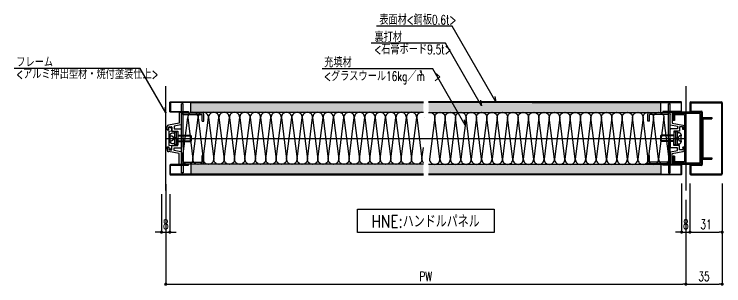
# Model space of a CAD drawing. Extents: x 21 to 47673, y 9 to 26406.
# Drawn here: x 8384 to 9066, y 21116 to 21376 of the extents above; entities that cross this region are included whole.
import ezdxf
from ezdxf.enums import TextEntityAlignment as Align

# ---------------------------------------------------------------- set-up
doc = ezdxf.new("R2010")
doc.units = 0
doc.header["$LTSCALE"] = 10
doc.header["$PDMODE"] = 35
doc.header["$PDSIZE"] = 5
doc.linetypes.add('HIDDEN', pattern=[9.525, 6.35, -3.175])
for name, color, linetype in [('_P16_製品寸法', 9, 'Continuous'), ('_基準', 1, 'Continuous'), ('_文字', 3, 'Continuous'), ('_製品', 4, 'Continuous'), ('_製品寸法', 9, 'Continuous')]:
    doc.layers.add(name, color=color, linetype=linetype)
doc.styles.add('OKAMURA', font='simplex8.shx', dxfattribs={"width": 0.7, "bigfont": 'BIGFONT.shx'})
doc.dimstyles.new('OKAMURA-003', dxfattribs={"dimscale": 3, "dimtxt": 3, "dimasz": 1, "dimexe": 0, "dimexo": 3, "dimgap": 1, "dimtad": 1, "dimdec": 3, "dimdsep": 46, "dimtxsty": 'OKAMURA', "dimblk1": 'DOT', "dimblk2": 'DOT', "dimsah": 1, "dimcen": 0, "dimclrd": 9, "dimclre": 9, "dimclrt": 3, "dimadec": 0, "dimazin": 0, "dimtfac": 1, "dimtdec": 3, "dimtix": 1, "dimtmove": 2, "dimatfit": 3, "dimldrblk": 'NONE', "dimfxl": 0, "dimtolj": 1, "dimarcsym": 0})
pattern_1 = [(37.5, (-3475.263, 4866.6654), (-0.160003, 4.8941324), [0, -3.8608, 0, -4.318, 0, -4.1275]), (7.5, (-3475.263, 4866.6654), (4.495233, 7.168251), [0, -2.0828, 0, -3.4798, 0, -1.3335]), (327.5, (-3478.387, 4866.6654), (7.9099237, 0.0143718), [0, -1.27, 0, -4.572, 0, -5.969]), (317.5, (-3478.387, 4866.6654), (7.6355645, 2.229293), [0, -0.635, 0, -2.9972, 0, -3.429])]
pattern_2 = [(37.5, (-2901.398, 4866.6654), (-0.160003, 4.8941324), [0, -3.8608, 0, -4.318, 0, -4.1275]), (7.5, (-2901.398, 4866.6654), (4.495233, 7.168251), [0, -2.0828, 0, -3.4798, 0, -1.3335]), (327.5, (-2904.5224, 4866.6654), (7.9099237, 0.014372), [0, -1.27, 0, -4.572, 0, -5.969]), (317.5, (-2904.5224, 4866.6654), (7.6355645, 2.229293), [0, -0.635, 0, -2.9972, 0, -3.429])]

# ---------------------------------------------------------------- blocks, each defined once
blk = doc.blocks.new('A$C72ED3FC6')
at = {"layer": '_製品'}
for p, q in [((0.5, 9.25), (0, 8.75)), ((12.8, 8.75), (0, 8.75)), ((0, 8.75), (0, 3.75)), ((12.8, 9.25), (0.5, 9.25)), ((0.5, 3.25), (0.5, 9.25)), ((12.8, 12.5), (14.4, 12.5)), ((12.8, 12.5), (12.8, 0)), ((14.4, 12.5), (14.4, 0)), ((16, 12.5), (14.4, 12.5)), ((14.4, 7.17), (16, 6.25)), ((16, 12.5), (16, 0)), ((12.8, 3.75), (0, 3.75)), ((0, 3.75), (0.5, 3.25)), ((12.8, 3.25), (0.5, 3.25)), ((14.4, 0), (12.8, 0)), ((14.4, 6.25), (16, 5.33)), ((14.4, 0), (16, 0))]:
    blk.add_line(p, q, dxfattribs=at)
at = {"layer": '_製品', "linetype": 'HIDDEN', "ltscale": 0.5}
blk.add_line((20, 3.75), (20, 8.75), dxfattribs=at)
for centre, radius, start, end in [((17.54, 9.05), 2.48, 353.07269, 128.21191), ((19.36, 6.46), 2.37, 74.41132, 185.19995), ((17.54, 3.45), 2.48, 231.78809, 6.92735), ((19.36, 6.04), 2.37, 174.80017, 285.58872)]:
    blk.add_arc(centre, radius, start, end, dxfattribs=at)
blk = doc.blocks.new('A$C79397D4C')
at = {"layer": '_製品'}
for p, q in [((23, 99), (23, 79.2)), ((24, 100), (26, 100)), ((27, 76.6), (27, 99)), ((0, 67.6), (0, 72.6)), ((23, 79.2), (2.5, 75.5)), ((3, 67.6), (3, 71.4)), ((3.6, 72), (8.4, 72)), ((9, 71.4), (9, 64)), ((26.2, 75.7), (13, 73.3)), ((13, 73.3), (13, 68)), ((0.6, 67), (2.4, 67)), ((9, 64), (20, 64)), ((13, 68), (26, 68)), ((20, 64), (20, 50.6)), ((27, 50.6), (27, 67)), ((20, 50.6), (20.6, 50)), ((20, 50.6), (20.6, 50)), ((20, 49.4), (20.6, 50)), ((20, 49.4), (20.6, 50)), ((20, 36), (20, 49.4)), ((27, 50.6), (26.4, 50)), ((27, 50.6), (26.4, 50)), ((27, 49.4), (26.4, 50)), ((27, 49.4), (26.4, 50)), ((27, 49.4), (27, 33)), ((0, 32.4), (0, 27.4)), ((0.6, 33), (2.4, 33)), ((3, 32.4), (3, 28.6)), ((3.6, 28), (8.4, 28)), ((9, 36), (20, 36)), ((9, 28.6), (9, 36)), ((13, 26.7), (13, 32)), ((13, 32), (26, 32)), ((23, 20.8), (2.5, 24.5)), ((26.2, 24.3), (13, 26.7)), ((23, 1), (23, 20.8)), ((27, 23.4), (27, 1)), ((24, 0), (26, 0))]:
    blk.add_line(p, q, dxfattribs=at)
for centre, radius, start, end in [((24, 99), 1, 90, 180), ((26, 99), 1, 0, 90), ((3, 72.6), 3, 100, 180), ((3.6, 71.4), 0.6, 90, 180), ((8.4, 71.4), 0.6, 0, 90), ((26, 76.6), 1, 280, 0), ((0.6, 67.6), 0.6, 180, 270), ((2.4, 67.6), 0.6, 270, 360), ((26, 67), 1, 0, 90), ((0.6, 32.4), 0.6, 90, 180), ((3, 27.4), 3, 180, 260), ((2.4, 32.4), 0.6, 0, 90), ((3.6, 28.6), 0.6, 180, 270), ((8.4, 28.6), 0.6, 270, 0), ((26, 33), 1, 270, 0), ((26, 23.4), 1, 0, 80), ((24, 1), 1, 180, 270), ((26, 1), 1, 270, 0)]:
    blk.add_arc(centre, radius, start, end, dxfattribs=at)
blk = doc.blocks.new('A$C098A5279')
at = {"layer": '_製品'}
for p, q in [((0, 0), (0, 66)), ((1.6, 66), (0, 66)), ((1.6, 33), (1.6, 66)), ((1.6, 57.5), (20, 57.5)), ((1.6, 55.9), (20, 55.9)), ((20, 49.5), (20, 55.9)), ((21.6, 49.5), (21.6, 55.9)), ((20, 49.5), (21.6, 49.5)), ((1.6, 33), (1.6, 0)), ((20, 16.5), (21.6, 16.5)), ((20, 10.1), (20, 16.5)), ((21.6, 10.1), (21.6, 16.5)), ((1.6, 10.1), (20, 10.1)), ((1.6, 8.5), (20, 8.5)), ((1.6, 0), (0, 0))]:
    blk.add_line(p, q, dxfattribs=at)
for centre, start, end in [((1.6, 55.9), 90.001, 180), ((20, 55.9), 0, 90), ((1.6, 10.1), 179.999, 270), ((20, 10.1), 270, 0)]:
    blk.add_arc(centre, 1.6, start, end, dxfattribs=at)
blk = doc.blocks.new('P15_BASE_SS_HNE_WIN_HALF')
at = {"layer": '_製品'}
h = blk.add_hatch(dxfattribs=at)
h.set_pattern_fill('AR-SAND', color=256, scale=0.1, style=0)
h.set_pattern_definition(pattern_1)
edge = h.paths.add_edge_path()
edge.add_line((-247, 24.9), (-24, 24.9))
edge.add_line((-24, 24.9), (-24, 34.4))
edge.add_line((-24, 34.4), (-247, 34.4))
h = blk.add_hatch(dxfattribs=at)
h.set_pattern_fill('AR-SAND', color=256, scale=0.1, style=0)
h.set_pattern_definition(pattern_1)
edge = h.paths.add_edge_path()
edge.add_line((-247, -24.9), (-24, -24.9))
edge.add_line((-24, -24.9), (-24, -34.4))
edge.add_line((-24, -34.4), (-247, -34.4))
for p, q in [((4, 34.2), (4, 26)), ((4.8, 35), (34.2, 35)), ((4.8, 34.2), (34.2, 34.2)), ((4.8, 34.2), (4.8, 26)), ((34.2, 34.2), (34.2, -34.2)), ((35, 34.2), (35, -34.2)), ((-12, 23.8), (-12, 17)), ((13.8, 25), (-10.8, 25)), ((-10.8, 23.8), (-10.8, 17)), ((13.8, 23.8), (-10.8, 23.8)), ((-1.2, 22.6), (-10.8, 22.6)), ((-1.2, 22.6), (-1.2, -22.6)), ((0, 22.6), (0, -22.6)), ((4.8, 26), (15, 26)), ((4.8, 25.2), (15, 25.2)), ((13.8, -23.8), (13.8, 23.8)), ((15, 25.2), (15, 15.2)), ((15, -23.8), (15, 23.8)), ((15, 22.7), (15.8, 22.7)), ((15.8, 25.2), (15.8, 15.2)), ((-10.8, 17), (-12, 17)), ((15, 18.8), (15, -18.8)), ((15, 17.7), (15.8, 17.7)), ((15, 15.2), (15.8, 15.2)), ((16.2, 20), (25, 20)), ((16.2, 18.8), (16.2, -18.8)), ((16.2, 18.8), (25, 18.8)), ((25, 20), (25, 18.8)), ((-12, -17), (-12, -23.8)), ((-10.8, -17), (-12, -17)), ((-10.8, -17), (-10.8, -23.8)), ((15, -15.2), (15, -25.2)), ((15.8, -15.2), (15, -15.2)), ((15, -17.7), (15.8, -17.7)), ((15.8, -15.2), (15.8, -25.2)), ((16.2, -18.8), (25, -18.8)), ((16.2, -20), (25, -20)), ((25, -18.8), (25, -20)), ((-1.2, -22.6), (-10.8, -22.6)), ((13.8, -23.8), (-10.8, -23.8)), ((13.8, -25), (-10.8, -25)), ((4, -26), (4, -34.2)), ((15, -25.2), (4.8, -25.2)), ((4.8, -26), (4.8, -34.2)), ((15, -26), (4.8, -26)), ((15, -22.7), (15.8, -22.7)), ((4.8, -34.2), (34.2, -34.2)), ((4.8, -35), (34.2, -35))]:
    blk.add_line(p, q, dxfattribs=at)
for points in [[(-147.5, 34.4), (-4.6, 34.4), (-4.6, 25.8), (-22, 25.8), (-22, 25.2), (-4.6, 25.2, 0.414214), (-4, 25.8), (-4, 34.4, 0.414214), (-4.6, 35), (-247, 35)], [(-246.1, 25.07), (-246.1, 25.07, -0.414214), (-241.1, 20.07), (-241.1, 20.07), (-246.1, -19.93), (-246.1, -19.93, 0.414214), (-241.1, -24.93), (-241.1, -24.93, 0.414214), (-236.1, -19.93), (-236.1, -19.93), (-241.1, 20.07)], [(-241.1, 20.07), (-241.1, 20.07, -0.414214), (-236.1, 25.07), (-236.1, 25.07, -0.414214), (-231.1, 20.07), (-231.1, 20.07), (-236.1, -19.93), (-236.1, -19.93, 0.414214), (-231.1, -24.93), (-231.1, -24.93, 0.414214), (-226.1, -19.93), (-226.1, -19.93), (-231.1, 20.07)], [(-231.1, 20.02), (-231.1, 20.02, -0.414214), (-226.1, 25.02), (-226.1, 25.02, -0.414214), (-221.1, 20.02), (-221.1, 20.02), (-226.1, -19.98), (-226.1, -19.98, 0.414214), (-221.1, -24.98), (-221.1, -24.98, 0.414214), (-216.1, -19.98), (-216.1, -19.98), (-221.1, 20.02)], [(-221.1, 20.02), (-221.1, 20.02, -0.414214), (-216.1, 25.02), (-216.1, 25.02, -0.414214), (-211.1, 20.02), (-211.1, 20.02), (-216.1, -19.98), (-216.1, -19.98, 0.414214), (-211.1, -24.98), (-211.1, -24.98, 0.414214), (-206.1, -19.98), (-206.1, -19.98), (-211.1, 20.02)], [(-211.1, 20.02), (-211.1, 20.02, -0.414214), (-206.1, 25.02), (-206.1, 25.02, -0.414214), (-201.1, 20.02), (-201.1, 20.02), (-206.1, -19.98), (-206.1, -19.98, 0.414214), (-201.1, -24.98), (-201.1, -24.98, 0.414214), (-196.1, -19.98), (-196.1, -19.98), (-201.1, 20.02)], [(-201.1, 20.02), (-201.1, 20.02, -0.414214), (-196.1, 25.02), (-196.1, 25.02, -0.414214), (-191.1, 20.02), (-191.1, 20.02), (-196.1, -19.98), (-196.1, -19.98, 0.414214), (-191.1, -24.98), (-191.1, -24.98, 0.414214), (-186.1, -19.98), (-186.1, -19.98), (-191.1, 20.02)], [(-191.1, 20.02), (-191.1, 20.02, -0.414214), (-186.1, 25.02), (-186.1, 25.02, -0.414214), (-181.1, 20.02), (-181.1, 20.02), (-186.1, -19.98), (-186.1, -19.98, 0.414214), (-181.1, -24.98), (-181.1, -24.98, 0.414214), (-176.1, -19.98), (-176.1, -19.98), (-181.1, 20.02)], [(-181.1, 20.02), (-181.1, 20.02, -0.414214), (-176.1, 25.02), (-176.1, 25.02, -0.414214), (-171.1, 20.02), (-171.1, 20.02), (-176.1, -19.98), (-176.1, -19.98, 0.414214), (-171.1, -24.98), (-171.1, -24.98, 0.414214), (-166.1, -19.98), (-166.1, -19.98), (-171.1, 20.02)], [(-171.1, 20.02), (-171.1, 20.02, -0.414214), (-166.1, 25.02), (-166.1, 25.02, -0.414214), (-161.1, 20.02), (-161.1, 20.02), (-166.1, -19.98), (-166.1, -19.98, 0.414214), (-161.1, -24.98), (-161.1, -24.98, 0.414214), (-156.1, -19.98), (-156.1, -19.98), (-161.1, 20.02)], [(-161.1, 20.02), (-161.1, 20.02, -0.414214), (-156.1, 25.02), (-156.1, 25.02, -0.414214), (-151.1, 20.02), (-151.1, 20.02), (-156.1, -19.98), (-156.1, -19.98, 0.414214), (-151.1, -24.98), (-151.1, -24.98, 0.414214), (-146.1, -19.98), (-146.1, -19.98), (-151.1, 20.02)], [(-151.1, 20), (-151.1, 20, -0.414214), (-146.1, 25), (-146.1, 25, -0.414214), (-141.1, 20), (-141.1, 20), (-146.1, -20), (-146.1, -20, 0.414214), (-141.1, -25), (-141.1, -25, 0.414214), (-136.1, -20), (-136.1, -20), (-141.1, 20)], [(-141.1, 20), (-141.1, 20, -0.414214), (-136.1, 25), (-136.1, 25, -0.414214), (-131.1, 20), (-131.1, 20), (-136.1, -20), (-136.1, -20, 0.414214), (-131.1, -25), (-131.1, -25, 0.414214), (-126.1, -20), (-126.1, -20), (-131.1, 20)], [(-131.1, 20), (-131.1, 20, -0.414214), (-126.1, 25), (-126.1, 25, -0.414214), (-121.1, 20), (-121.1, 20), (-126.1, -20), (-126.1, -20, 0.414214), (-121.1, -25), (-121.1, -25, 0.414214), (-116.1, -20), (-116.1, -20), (-121.1, 20)], [(-121.1, 20), (-121.1, 20, -0.414214), (-116.1, 25), (-116.1, 25, -0.414214), (-111.1, 20), (-111.1, 20), (-116.1, -20), (-116.1, -20, 0.414214), (-111.1, -25), (-111.1, -25, 0.414214), (-106.1, -20), (-106.1, -20), (-111.1, 20)], [(-111.1, 20), (-111.1, 20, -0.414214), (-106.1, 25), (-106.1, 25, -0.414214), (-101.1, 20), (-101.1, 20), (-106.1, -20), (-106.1, -20, 0.414214), (-101.1, -25), (-101.1, -25, 0.414214), (-96.1, -20), (-96.1, -20), (-101.1, 20)], [(-101.1, 20), (-101.1, 20, -0.414214), (-96.1, 25), (-96.1, 25, -0.414214), (-91.1, 20), (-91.1, 20), (-96.1, -20), (-96.1, -20, 0.414214), (-91.1, -25), (-91.1, -25, 0.414214), (-86.1, -20), (-86.1, -20), (-91.1, 20)], [(-91.1, 20), (-91.1, 20, -0.414214), (-86.1, 25), (-86.1, 25, -0.414214), (-81.1, 20), (-81.1, 20), (-86.1, -20), (-86.1, -20, 0.414214), (-81.1, -25), (-81.1, -25, 0.414214), (-76.1, -20), (-76.1, -20), (-81.1, 20)], [(-81.1, 20), (-81.1, 20, -0.414214), (-76.1, 25), (-76.1, 25, -0.414214), (-71.1, 20), (-71.1, 20), (-76.1, -20), (-76.1, -20, 0.414214), (-71.1, -25), (-71.1, -25, 0.414214), (-66.1, -20), (-66.1, -20), (-71.1, 20)], [(-71.1, 20), (-71.1, 20, -0.414214), (-66.1, 25), (-66.1, 25, -0.414214), (-61.1, 20), (-61.1, 20), (-66.1, -20), (-66.1, -20, 0.414214), (-61.1, -25), (-61.1, -25, 0.414214), (-56.1, -20), (-56.1, -20), (-61.1, 20)], [(-61.1, 20), (-61.1, 20, -0.414214), (-56.1, 25), (-56.1, 25, -0.414214), (-51.1, 20), (-51.1, 20), (-56.1, -20), (-56.1, -20, 0.414214), (-51.1, -25), (-51.1, -25, 0.414214), (-46.1, -20), (-46.1, -20), (-51.1, 20)], [(-51.1, 20), (-51.1, 20, -0.414214), (-46.1, 25), (-46.1, 25, -0.414214), (-41.1, 20), (-41.1, 20), (-46.1, -20), (-46.1, -20, 0.414214), (-41.1, -25), (-41.1, -25, 0.414214), (-36.1, -20), (-36.1, -20), (-41.1, 20)], [(-41.1, 20), (-41.1, 20, -0.414214), (-36.1, 25), (-36.1, 25, -0.414214), (-31.1, 20), (-31.1, 20), (-36.1, -20), (-36.1, -20, 0.414214), (-31.1, -25), (-31.1, -25, 0.414214), (-26.1, -20), (-26.1, -20), (-31.1, 20)], [(-31.1, 20), (-31.1, 20, -0.414214), (-26.1, 25), (-26.1, 25, -0.414214), (-21.1, 20), (-21.1, 20), (-26.1, -20), (-26.1, -20, 0.414214), (-21.1, -25), (-21.1, -25, 0.414214), (-16.1, -20), (-16.1, -20), (-21.1, 20)], [(-147.5, -34.4), (-4.6, -34.4), (-4.6, -25.8), (-22, -25.8), (-22, -25.2), (-4.6, -25.2, -0.414214), (-4, -25.8), (-4, -34.4, -0.414214), (-4.6, -35), (-247, -35)]]:
    blk.add_lwpolyline(points, format="xyb", dxfattribs=at)
for points in [[(-247, 24.9), (-24, 24.9), (-24, 34.4), (-247, 34.4)], [(-247, -24.9), (-24, -24.9), (-24, -34.4), (-247, -34.4)]]:
    blk.add_lwpolyline(points, dxfattribs=at)
blk.add_lwpolyline([(-251.1, 20.07), (-251.1, 20.07)], close=True, dxfattribs=at)
for centre, radius, start, end in [((4.8, 34.2), 0.8, 90, 180), ((34.2, 34.2), 0.8, 0, 90), ((-10.8, 23.8), 1.2, 90, 180), ((-1.2, 22.6), 1.2, 360, 90), ((4.8, 26), 0.8, 180, 270), ((13.8, 23.8), 1.2, 0, 90), ((15, 25.2), 0.8, 0, 90), ((16.2, 18.8), 1.2, 90, 180), ((16.2, -18.8), 1.2, 180, 270), ((-10.8, -23.8), 1.2, 180, 270), ((-1.2, -22.6), 1.2, 270, 0), ((4.8, -26), 0.8, 90, 180), ((13.8, -23.8), 1.2, 270, 0), ((15, -25.2), 0.8, 270, 0), ((4.8, -34.2), 0.8, 180, 270), ((34.2, -34.2), 0.8, 270, 0)]:
    blk.add_arc(centre, radius, start, end, dxfattribs=at)
at = {"xscale": -1}
blk.add_blockref('A$C098A5279', (-15, -33), dxfattribs=at)
at = {"xscale": -0.5, "yscale": 0.5, "zscale": 0.5}
blk.add_blockref('A$C79397D4C', (-1.5, -25), dxfattribs=at)
at = {"layer": '_製品'}
blk.add_blockref('A$C72ED3FC6', (-24.3, -6.25), dxfattribs=at)
blk = doc.blocks.new('A$C46606B5D')
at = {"layer": '_製品'}
for p, q in [((0, 17.8), (0.5, 21)), ((0.5, 21), (3, 21)), ((3, 18.75), (3, 21)), ((4.5, 18.75), (4.5, 20.5)), ((4.5, 20.5), (5, 20.5)), ((6, 19.5), (5, 20.5)), ((3, 17.5), (0, 17.8)), ((4.5, 18.75), (3, 18.75)), ((3, 17.5), (3, 3.5)), ((6, 19.5), (6, 1.5)), ((0, 3.2), (3, 3.5)), ((0.5, 0), (0, 3.2)), ((0.5, 0), (3, 0)), ((3, 2.25), (3, 0)), ((4.5, 2.25), (3, 2.25)), ((4.5, 2.25), (4.5, 0.5)), ((4.5, 0.5), (5, 0.5)), ((6, 1.5), (5, 0.5))]:
    blk.add_line(p, q, dxfattribs=at)
blk = doc.blocks.new('P15UG_BASE00')
at = {"xscale": -1}
blk.add_blockref('A$C098A5279', (-15, -33), dxfattribs=at)
at = {"xscale": -0.5, "yscale": 0.5, "zscale": 0.5}
blk.add_blockref('A$C79397D4C', (-1.5, -25), dxfattribs=at)
at = {"layer": '_製品'}
for name, p in [('A$C46606B5D', (-6, -10.5)), ('A$C72ED3FC6', (-24.3, -6.25))]:
    blk.add_blockref(name, p, dxfattribs=at)
blk = doc.blocks.new('P15_BASE_SS_UG_HALF')
at = {"layer": '_製品'}
h = blk.add_hatch(dxfattribs=at)
h.set_pattern_fill('AR-SAND', color=256, scale=0.1, style=0)
h.set_pattern_definition(pattern_2)
edge = h.paths.add_edge_path()
edge.add_line((247.5, 24.9), (24, 24.9))
edge.add_line((24, 24.9), (24, 34.4))
edge.add_line((24, 34.4), (247.5, 34.4))
h = blk.add_hatch(dxfattribs=at)
h.set_pattern_fill('AR-SAND', color=256, scale=0.1, style=0)
h.set_pattern_definition(pattern_2)
edge = h.paths.add_edge_path()
edge.add_line((247.5, -24.9), (24, -24.9))
edge.add_line((24, -24.9), (24, -34.4))
edge.add_line((24, -34.4), (247.5, -34.4))
for points in [[(247.5, 34.4), (4.6, 34.4), (4.6, 25.8), (22, 25.8), (22, 25.2), (4.6, 25.2, -0.414214), (4, 25.8), (4, 34.4, -0.414214), (4.6, 35), (247.5, 35)], [(31.1, 20), (31.1, 20, 0.414214), (26.1, 25), (26.1, 25, 0.414214), (21.1, 20), (21.1, 20), (26.1, -20), (26.1, -20, -0.414214), (21.1, -25), (21.1, -25, -0.414214), (16.1, -20), (16.1, -20), (21.1, 20)], [(41.1, 20), (41.1, 20, 0.414214), (36.1, 25), (36.1, 25, 0.414214), (31.1, 20), (31.1, 20), (36.1, -20), (36.1, -20, -0.414214), (31.1, -25), (31.1, -25, -0.414214), (26.1, -20), (26.1, -20), (31.1, 20)], [(51.1, 20), (51.1, 20, 0.414214), (46.1, 25), (46.1, 25, 0.414214), (41.1, 20), (41.1, 20), (46.1, -20), (46.1, -20, -0.414214), (41.1, -25), (41.1, -25, -0.414214), (36.1, -20), (36.1, -20), (41.1, 20)], [(61.1, 20), (61.1, 20, 0.414214), (56.1, 25), (56.1, 25, 0.414214), (51.1, 20), (51.1, 20), (56.1, -20), (56.1, -20, -0.414214), (51.1, -25), (51.1, -25, -0.414214), (46.1, -20), (46.1, -20), (51.1, 20)], [(71.1, 20), (71.1, 20, 0.414214), (66.1, 25), (66.1, 25, 0.414214), (61.1, 20), (61.1, 20), (66.1, -20), (66.1, -20, -0.414214), (61.1, -25), (61.1, -25, -0.414214), (56.1, -20), (56.1, -20), (61.1, 20)], [(81.1, 20), (81.1, 20, 0.414214), (76.1, 25), (76.1, 25, 0.414214), (71.1, 20), (71.1, 20), (76.1, -20), (76.1, -20, -0.414214), (71.1, -25), (71.1, -25, -0.414214), (66.1, -20), (66.1, -20), (71.1, 20)], [(91.1, 20), (91.1, 20, 0.414214), (86.1, 25), (86.1, 25, 0.414214), (81.1, 20), (81.1, 20), (86.1, -20), (86.1, -20, -0.414214), (81.1, -25), (81.1, -25, -0.414214), (76.1, -20), (76.1, -20), (81.1, 20)], [(101.1, 20), (101.1, 20, 0.414214), (96.1, 25), (96.1, 25, 0.414214), (91.1, 20), (91.1, 20), (96.1, -20), (96.1, -20, -0.414214), (91.1, -25), (91.1, -25, -0.414214), (86.1, -20), (86.1, -20), (91.1, 20)], [(111.1, 20), (111.1, 20, 0.414214), (106.1, 25), (106.1, 25, 0.414214), (101.1, 20), (101.1, 20), (106.1, -20), (106.1, -20, -0.414214), (101.1, -25), (101.1, -25, -0.414214), (96.1, -20), (96.1, -20), (101.1, 20)], [(121.1, 20), (121.1, 20, 0.414214), (116.1, 25), (116.1, 25, 0.414214), (111.1, 20), (111.1, 20), (116.1, -20), (116.1, -20, -0.414214), (111.1, -25), (111.1, -25, -0.414214), (106.1, -20), (106.1, -20), (111.1, 20)], [(131.1, 20), (131.1, 20, 0.414214), (126.1, 25), (126.1, 25, 0.414214), (121.1, 20), (121.1, 20), (126.1, -20), (126.1, -20, -0.414214), (121.1, -25), (121.1, -25, -0.414214), (116.1, -20), (116.1, -20), (121.1, 20)], [(141.1, 20), (141.1, 20, 0.414214), (136.1, 25), (136.1, 25, 0.414214), (131.1, 20), (131.1, 20), (136.1, -20), (136.1, -20, -0.414214), (131.1, -25), (131.1, -25, -0.414214), (126.1, -20), (126.1, -20), (131.1, 20)], [(151.1, 20), (151.1, 20, 0.414214), (146.1, 25), (146.1, 25, 0.414214), (141.1, 20), (141.1, 20), (146.1, -20), (146.1, -20, -0.414214), (141.1, -25), (141.1, -25, -0.414214), (136.1, -20), (136.1, -20), (141.1, 20)], [(161.1, 20), (161.1, 20, 0.414214), (156.1, 25), (156.1, 25, 0.414214), (151.1, 20), (151.1, 20), (156.1, -20), (156.1, -20, -0.414214), (151.1, -25), (151.1, -25, -0.414214), (146.1, -20), (146.1, -20), (151.1, 20)], [(171.1, 20), (171.1, 20, 0.414214), (166.1, 25), (166.1, 25, 0.414214), (161.1, 20), (161.1, 20), (166.1, -20), (166.1, -20, -0.414214), (161.1, -25), (161.1, -25, -0.414214), (156.1, -20), (156.1, -20), (161.1, 20)], [(181.1, 20), (181.1, 20, 0.414214), (176.1, 25), (176.1, 25, 0.414214), (171.1, 20), (171.1, 20), (176.1, -20), (176.1, -20, -0.414214), (171.1, -25), (171.1, -25, -0.414214), (166.1, -20), (166.1, -20), (171.1, 20)], [(191.1, 20), (191.1, 20, 0.414214), (186.1, 25), (186.1, 25, 0.414214), (181.1, 20), (181.1, 20), (186.1, -20), (186.1, -20, -0.414214), (181.1, -25), (181.1, -25, -0.414214), (176.1, -20), (176.1, -20), (181.1, 20)], [(201.1, 20), (201.1, 20, 0.414214), (196.1, 25), (196.1, 25, 0.414214), (191.1, 20), (191.1, 20), (196.1, -20), (196.1, -20, -0.414214), (191.1, -25), (191.1, -25, -0.414214), (186.1, -20), (186.1, -20), (191.1, 20)], [(211.1, 20), (211.1, 20, 0.414214), (206.1, 25), (206.1, 25, 0.414214), (201.1, 20), (201.1, 20), (206.1, -20), (206.1, -20, -0.414214), (201.1, -25), (201.1, -25, -0.414214), (196.1, -20), (196.1, -20), (201.1, 20)], [(221.1, 20), (221.1, 20, 0.414214), (216.1, 25), (216.1, 25, 0.414214), (211.1, 20), (211.1, 20), (216.1, -20), (216.1, -20, -0.414214), (211.1, -25), (211.1, -25, -0.414214), (206.1, -20), (206.1, -20), (211.1, 20)], [(231.1, 20), (231.1, 20, 0.414214), (226.1, 25), (226.1, 25, 0.414214), (221.1, 20), (221.1, 20), (226.1, -20), (226.1, -20, -0.414214), (221.1, -25), (221.1, -25, -0.414214), (216.1, -20), (216.1, -20), (221.1, 20)], [(241.1, 20), (241.1, 20, 0.414214), (236.1, 25), (236.1, 25, 0.414214), (231.1, 20), (231.1, 20), (236.1, -20), (236.1, -20, -0.414214), (231.1, -25), (231.1, -25, -0.414214), (226.1, -20), (226.1, -20), (231.1, 20)], [(247.5, 24.8, 0.071068), (246.1, 25), (246.1, 25, 0.414214), (241.1, 20), (241.1, 20), (246.1, -20), (246.1, -20, -0.414214), (241.1, -25), (241.1, -25, -0.414214), (236.1, -20), (236.1, -20), (241.1, 20)], [(247.5, -23.47, -0.194134), (246.1, -20), (246.1, -20), (247.5, -8.8)], [(247.5, -34.4), (4.6, -34.4), (4.6, -25.8), (22, -25.8), (22, -25.2), (4.6, -25.2, 0.414214), (4, -25.8), (4, -34.4, 0.414214), (4.6, -35), (247.5, -35)]]:
    blk.add_lwpolyline(points, format="xyb", dxfattribs=at)
for points in [[(247.5, 24.9), (24, 24.9), (24, 34.4), (247.5, 34.4)], [(247.5, -24.9), (24, -24.9), (24, -34.4), (247.5, -34.4)]]:
    blk.add_lwpolyline(points, dxfattribs=at)
at = {"layer": '_製品', "xscale": -1}
blk.add_blockref('P15UG_BASE00', (0, 0), dxfattribs=at)
blk = doc.blocks.new('_DOT')
at = {"color": 0, "linetype": 'ByBlock'}
blk.add_line((-0.5, 0), (-1, 0), dxfattribs=at)
at = {"color": 0, "linetype": 'ByBlock', "const_width": 0.5}
blk.add_lwpolyline([(-0.25, 0, 1), (0.25, 0, 1)], format="xyb", close=True, dxfattribs=at)
blk = doc.blocks.new('*D2033')
at = {"layer": '_製品寸法', "color": 9, "lineweight": -2, "transparency": 16777216}
for p, q in [((35, -43.2), (35, -140)), ((0, -59), (0, -140)), ((3, -140), (32, -140))]:
    blk.add_line(p, q, dxfattribs=at)
at = {"layer": 'Defpoints', "color": 0, "transparency": 16777216}
for p in [(35, -34.2), (0, -50), (35, -140)]:
    blk.add_point(p, dxfattribs=at)
at = {"layer": '_製品寸法', "color": 9, "lineweight": -2, "transparency": 16777216, "xscale": 3, "yscale": 3, "zscale": 3, "rotation": 180}
blk.add_blockref('_DOT', (0, -140), dxfattribs=at)
at = {"layer": '_製品寸法', "color": 9, "lineweight": -2, "transparency": 16777216, "xscale": 3, "yscale": 3, "zscale": 3}
blk.add_blockref('_DOT', (35, -140), dxfattribs=at)
at = {"layer": '_製品寸法', "color": 3, "transparency": 16777216, "insert": (17.5, -132.5), "char_height": 9, "attachment_point": 5, "style": 'OKAMURA'}
blk.add_mtext('\\A1;35', dxfattribs=at)
blk = doc.blocks.new('_None')
blk = doc.blocks.new('*D2034')
at = {"layer": '_製品寸法', "color": 9, "lineweight": -2, "transparency": 16777216}
for p, q in [((-4, -43.4), (-4, -90)), ((4, -43.2), (4, -90)), ((-7, -90), (-10, -90)), ((-4, -90), (4, -90)), ((7, -90), (10, -90))]:
    blk.add_line(p, q, dxfattribs=at)
at = {"layer": 'Defpoints', "color": 0, "transparency": 16777216}
for p in [(-4, -34.4), (4, -34.2), (4, -90)]:
    blk.add_point(p, dxfattribs=at)
at = {"layer": '_製品寸法', "color": 9, "lineweight": -2, "transparency": 16777216, "xscale": 3, "yscale": 3, "zscale": 3}
blk.add_blockref('_DOT', (-4, -90), dxfattribs=at)
at = {"layer": '_製品寸法', "color": 9, "lineweight": -2, "transparency": 16777216, "xscale": 3, "yscale": 3, "zscale": 3, "rotation": 180}
blk.add_blockref('_DOT', (4, -90), dxfattribs=at)
at = {"layer": '_製品寸法', "color": 3, "transparency": 16777216, "insert": (0, -82.5), "char_height": 9, "attachment_point": 5, "style": 'OKAMURA'}
blk.add_mtext('\\A1;8', dxfattribs=at)
blk = doc.blocks.new('*D2035')
at = {"layer": '_製品寸法', "color": 9, "lineweight": -2, "transparency": 16777216}
for p, q in [((4, -43.2), (4, -90)), ((35, -43.2), (35, -90)), ((7, -90), (32, -90))]:
    blk.add_line(p, q, dxfattribs=at)
at = {"layer": 'Defpoints', "color": 0, "transparency": 16777216}
for p in [(4, -34.2), (35, -34.2), (35, -90)]:
    blk.add_point(p, dxfattribs=at)
at = {"layer": '_製品寸法', "color": 9, "lineweight": -2, "transparency": 16777216, "xscale": 3, "yscale": 3, "zscale": 3, "rotation": 180}
blk.add_blockref('_DOT', (4, -90), dxfattribs=at)
at = {"layer": '_製品寸法', "color": 9, "lineweight": -2, "transparency": 16777216, "xscale": 3, "yscale": 3, "zscale": 3}
blk.add_blockref('_DOT', (35, -90), dxfattribs=at)
at = {"layer": '_製品寸法', "color": 3, "transparency": 16777216, "insert": (19.5, -82.5), "char_height": 9, "attachment_point": 5, "style": 'OKAMURA'}
blk.add_mtext('\\A1;31', dxfattribs=at)
blk = doc.blocks.new('*D2036')
at = {"layer": '_製品寸法', "color": 9, "lineweight": -2, "transparency": 16777216}
for p, q in [((-499.5, -44), (-499.5, -140)), ((0, -59), (0, -140)), ((-496.5, -140), (-3, -140))]:
    blk.add_line(p, q, dxfattribs=at)
at = {"layer": 'Defpoints', "color": 0, "transparency": 16777216}
for p in [(-499.5, -35), (0, -50), (0, -140)]:
    blk.add_point(p, dxfattribs=at)
at = {"layer": '_製品寸法', "color": 9, "lineweight": -2, "transparency": 16777216, "xscale": 3, "yscale": 3, "zscale": 3, "rotation": 180}
blk.add_blockref('_DOT', (-499.5, -140), dxfattribs=at)
at = {"layer": '_製品寸法', "color": 9, "lineweight": -2, "transparency": 16777216, "xscale": 3, "yscale": 3, "zscale": 3}
blk.add_blockref('_DOT', (0, -140), dxfattribs=at)
at = {"layer": '_製品寸法', "color": 3, "transparency": 16777216, "insert": (-249.75, -132.5), "char_height": 9, "attachment_point": 5, "style": 'OKAMURA'}
blk.add_mtext('\\A1;PW', dxfattribs=at)
blk = doc.blocks.new('*D2037')
at = {"layer": '_製品寸法', "color": 9, "lineweight": -2, "transparency": 16777216}
for p, q in [((-503.5, -53.4), (-503.5, -90)), ((-495.5, -53.4), (-495.5, -90)), ((-506.5, -90), (-509.5, -90)), ((-503.5, -90), (-495.5, -90)), ((-492.5, -90), (-489.5, -90))]:
    blk.add_line(p, q, dxfattribs=at)
at = {"layer": 'Defpoints', "color": 0, "transparency": 16777216}
for p in [(-503.5, -44.4), (-495.5, -44.4), (-495.5, -90)]:
    blk.add_point(p, dxfattribs=at)
at = {"layer": '_製品寸法', "color": 9, "lineweight": -2, "transparency": 16777216, "xscale": 3, "yscale": 3, "zscale": 3}
blk.add_blockref('_DOT', (-503.5, -90), dxfattribs=at)
at = {"layer": '_製品寸法', "color": 9, "lineweight": -2, "transparency": 16777216, "xscale": 3, "yscale": 3, "zscale": 3, "rotation": 180}
blk.add_blockref('_DOT', (-495.5, -90), dxfattribs=at)
at = {"layer": '_製品寸法', "color": 3, "transparency": 16777216, "insert": (-499.5, -82.5), "char_height": 9, "attachment_point": 5, "style": 'OKAMURA'}
blk.add_mtext('\\A1;8', dxfattribs=at)
blk = doc.blocks.new('*U2032')
at = {"layer": '_基準'}
for p, q in [((-499.5, -50), (-499.5, 50)), ((0, 50), (0, -50)), ((-499.5, 0), (0, 0))]:
    blk.add_line(p, q, dxfattribs=at)
at = {"layer": '_文字', "color": 9}
for points in [[(-183.3163, 40.24), (-182.3923, 35), (-224.2688, 107.8144), (-297.2028, 107.8144)], [(-197.2108, 36.5871), (-196.2868, 31.3471), (-230.6935, 91.25), (-302.2051, 91.25)], [(-500.4239, 29.74), (-499.5, 24.5), (-524.0181, 67.1318), (-645.0348, 67.1318)], [(-212.8105, 17.8111), (-211.8865, 12.5711), (-243.0962, 66.8382), (-349.3478, 66.8382)]]:
    blk.add_lwpolyline(points, dxfattribs=at)
blk.add_lwpolyline([(-315.4557, -90.5), (-315.4557, -68), (-184.0443, -68), (-184.0443, -90.5)], close=True, dxfattribs=at)
for name, p in [('P15_BASE_SS_UG_HALF', (-499.5, 0)), ('P15_BASE_SS_HNE_WIN_HALF', (0, 0))]:
    blk.add_blockref(name, p)
at = {"layer": '_文字', "style": 'OKAMURA'}
for s, height, width, p in [('表面材<鋼板0.6t>', 9, 0.7, (-294.382, 109.2296)), ('裏打材 ', 9, 0.7, (-298.9666, 92.6373)), ('<石膏ボード9.5t> ', 9, 0.7, (-298.9666, 80.8472)), ('フレーム', 9, 0.7, (-642.9963, 68.5645)), ('充填材', 9, 0.7, (-347.3093, 68.2709)), ('<アルミ押出型材・焼付塗装仕上> ', 9, 0.7, (-642.9963, 57.1421)), ('<グラスウール16kg／m\u3000> ', 9, 0.7, (-347.3093, 55.1165)), ('3', 4, 0.8, (-256.2266, 60.8902))]:
    blk.add_text(s, height=height, dxfattribs=dict(at, width=width)).set_placement(p)
at = {"layer": '_文字', "style": 'OKAMURA', "width": 0.8}
blk.add_text('HNE:ハンドルパネル', height=12, dxfattribs=at).set_placement((-249.9138, -79.25), align=Align.MIDDLE)
at = {"layer": '_製品寸法'}
dim = blk.add_linear_dim(base=(0, -140), p1=(-499.5, -35), p2=(0, -50), text='PW', dimstyle='OKAMURA-003', dxfattribs=at)
dim.commit()
dim.dimension.update_dxf_attribs({"geometry": '*D2036', "text_midpoint": (-249.75, -132.5)})
for base, p1, p2, picture, middle in [((4, -90), (-4, -34.4), (4, -34.2), '*D2034', (0, -82.5)), ((35, -140), (0, -50), (35, -34.2), '*D2033', (17.5, -132.5)), ((35, -90), (4, -34.2), (35, -34.2), '*D2035', (19.5, -82.5)), ((-495.5, -90), (-503.5, -44.4), (-495.5, -44.4), '*D2037', (-499.5, -82.5))]:
    dim = blk.add_linear_dim(base=base, p1=p1, p2=p2, dimstyle='OKAMURA-003', dxfattribs=at)
    dim.commit()
    dim.dimension.update_dxf_attribs({"geometry": picture, "text_midpoint": middle})

msp = doc.modelspace()

# ---------------------------------------------------------------- block references
at = {"layer": '_P16_製品寸法'}
msp.add_blockref('*U2032', (9029.4525, 21257.0062), dxfattribs=at)

doc.saveas('drawing.dxf')
